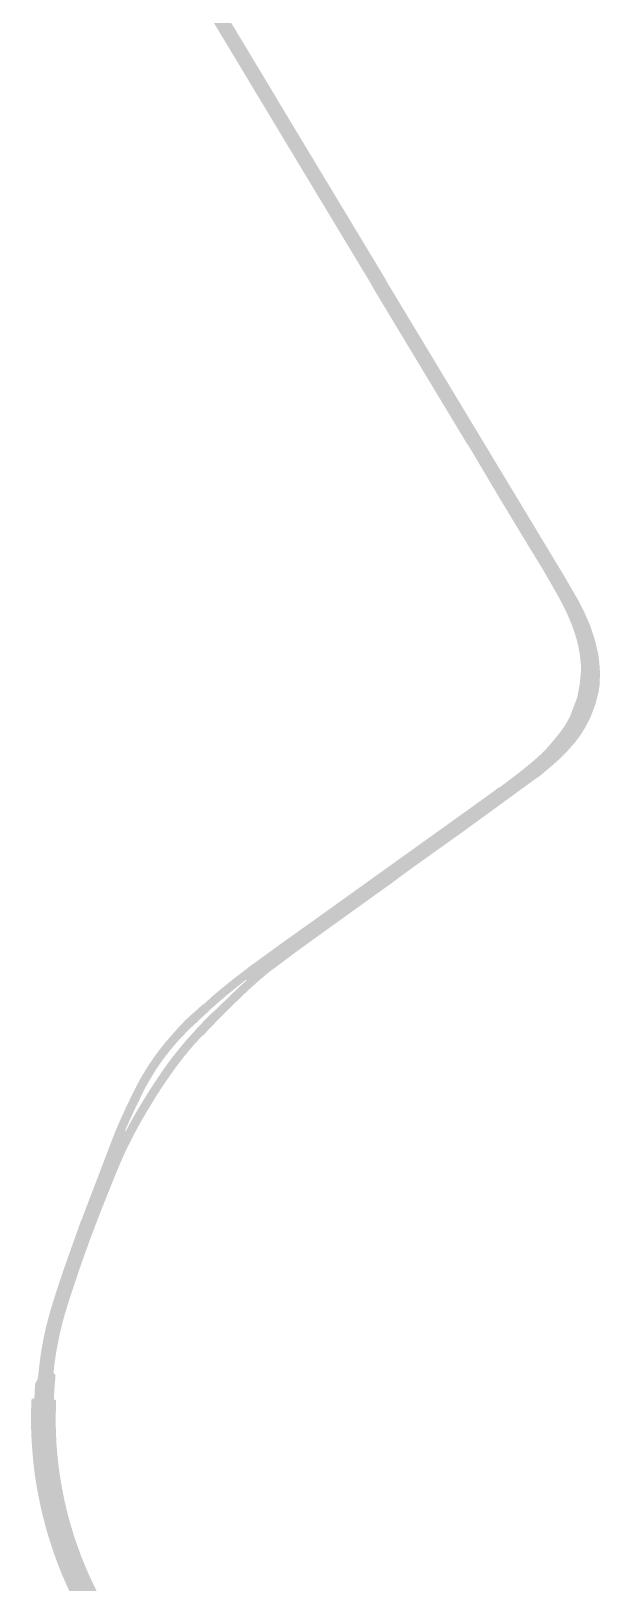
# Model space of a CAD drawing. Header units: inches. Extents: x 96822 to 101067, y 435686 to 441786.
# Drawn here: x 100599 to 100888, y 440099 to 440887 of the extents above; entities that cross this region are included whole.
import ezdxf

# ---------------------------------------------------------------- set-up
doc = ezdxf.new("R2010")
doc.units = ezdxf.units.IN
doc.header["$MEASUREMENT"] = 0

msp = doc.modelspace()

# ---------------------------------------------------------------- hatches: boundary and pattern name
for points in [[(100692, 440905.87), (100721.16, 440857.47), (100725.61, 440850), (100728.8, 440844.66), (100731.4, 440840.35), (100735.49, 440833.57), (100729.07, 440829.63), (100716.82, 440850), (100674.68, 440920.06), (100669.73, 440927.12), (100666.88, 440931.12), (100666.67, 440931.48), (100665.02, 440934.23), (100660.4, 440941.94), (100658.69, 440944.79), (100666.24, 440950.08), (100667.91, 440947.32), (100672.67, 440939.44), (100674.29, 440936.76), (100674.6, 440936.35), (100678.21, 440929.3), (100681.6, 440923.16), (100685.92, 440915.97), (100687.88, 440912.56), (100692, 440905.87)], [(100779.68, 440760.02), (100828.83, 440678.52), (100822.55, 440674.52), (100821.19, 440676.81), (100821.06, 440676.72), (100820.49, 440677.69), (100820.3, 440677.98), (100774.17, 440754.51), (100771.19, 440759.76), (100732.57, 440823.82), (100729.07, 440829.63), (100735.49, 440833.57), (100778.27, 440762.6), (100779.78, 440760.06), (100779.68, 440760.02)], [(100828.83, 440678.52), (100870.19, 440609.92), (100877.65, 440597.08), (100880.32, 440591.62), (100880.47, 440591.31), (100883.24, 440585.14), (100883.58, 440584.11), (100885.77, 440577.52), (100887.58, 440569.7), (100888.23, 440563.17), (100888.32, 440559.81), (100888.1, 440554.37), (100887.67, 440551.39), (100885.89, 440544.48), (100883.44, 440538.14), (100880.96, 440533.29), (100878.09, 440528.73), (100875.56, 440525.39), (100871.38, 440520.7), (100867.57, 440516.88), (100867.12, 440516.48), (100862.59, 440524.02), (100863.97, 440525.59), (100867.62, 440530.06), (100870.49, 440533.94), (100873.12, 440538.71), (100876.61, 440547.91), (100876.77, 440548.29), (100878.06, 440555.31), (100878.6, 440561.15), (100878.67, 440564.52), (100878.15, 440569.72), (100877.77, 440572.05), (100876.95, 440576.02), (100875.75, 440580.28), (100873.87, 440585.62), (100871.36, 440591.54), (100868.63, 440596.95), (100867.21, 440599.6), (100862.61, 440607.63), (100859.46, 440613.02), (100859.48, 440613.06), (100852.15, 440625.05), (100837.12, 440649.9), (100822.55, 440674.52), (100828.83, 440678.52)], [(100783.1, 440454.45), (100774.02, 440447.95), (100744.69, 440426.88), (100732.17, 440417.78), (100723.42, 440411.21), (100723.13, 440411), (100721.61, 440409.9), (100720.86, 440409.35), (100717.55, 440406.66), (100713.76, 440403.37), (100711.48, 440401.3), (100708.54, 440404.8), (100705.74, 440408.15), (100706.6, 440408.81), (100711.27, 440412.37), (100717.02, 440416.54), (100723, 440420.89), (100727.15, 440423.87), (100744.8, 440436.47), (100826.02, 440494.66), (100833.4, 440500), (100834.43, 440500.74), (100836.9, 440502.66), (100837.03, 440502.49), (100839.69, 440504.44), (100843.45, 440507.25), (100849.15, 440511.68), (100853.48, 440515.2), (100855.64, 440517.06), (100858.49, 440519.66), (100861.16, 440522.39), (100862.59, 440524.02), (100867.12, 440516.48), (100862.7, 440512.61), (100857.62, 440508.35), (100855.29, 440506.79), (100845.97, 440500), (100818.65, 440480.08), (100798.3, 440465.58), (100791.74, 440460.87), (100789.35, 440459.15), (100783.1, 440454.45)], [(100654.98, 440345.34), (100651.49, 440338.1), (100649.71, 440334.26), (100647.16, 440328.56), (100647.12, 440328.34), (100647.27, 440328.17), (100642.99, 440329.94), (100644.7, 440333.89), (100647.6, 440340.22), (100650.26, 440345.75), (100652.44, 440350.12), (100654.67, 440354.4), (100656.9, 440358.2), (100659.25, 440361.94), (100661.87, 440365.77), (100664.64, 440369.49), (100667.27, 440372.78), (100670, 440375.99), (100672.8, 440379.14), (100675.33, 440381.97), (100676.91, 440383.54), (100676.84, 440383.61), (100676.95, 440383.72), (100678.43, 440385.09), (100679.11, 440385.72), (100680.71, 440387.18), (100682.13, 440388.43), (100682.7, 440388.94), (100683.81, 440389.92), (100685.19, 440391.18), (100686.4, 440392.27), (100686.62, 440392.47), (100686.74, 440392.31), (100688.83, 440394.21), (100691.58, 440396.7), (100696.35, 440400.72), (100701.48, 440404.85), (100705.74, 440408.15), (100708.54, 440404.8), (100708.3, 440404.8), (100705.03, 440402.2), (100698.8, 440397.17), (100694.77, 440393.73), (100691.78, 440391.09), (100691.63, 440390.96), (100690.99, 440390.41), (100690.3, 440389.7), (100689.61, 440389.02), (100689.43, 440388.87), (100689.23, 440388.7), (100685.94, 440385.68), (100683.74, 440383.58), (100682.48, 440382.42), (100682.22, 440382.19), (100681.49, 440381.5), (100680.34, 440380.5), (100680.14, 440380.3), (100679.29, 440379.44), (100676.5, 440376.53), (100675.1, 440375.13), (100672.43, 440372.12), (100670.49, 440369.81), (100669.08, 440368.04), (100666.51, 440364.68), (100664.17, 440361.41), (100661.98, 440358.04), (100658.76, 440352.67), (100657.66, 440350.7), (100655.88, 440347.12), (100654.98, 440345.34)], [(100674, 440362.01), (100671.61, 440358.78), (100668.46, 440354.29), (100666.19, 440350.96), (100664.01, 440347.6), (100661.87, 440344.23), (100660.2, 440341.42), (100658, 440337.8), (100655.95, 440334.34), (100653.98, 440330.85), (100652.05, 440327.3), (100651.38, 440326), (100647.27, 440328.17), (100647.49, 440328.2), (100648.98, 440331.01), (100651.14, 440334.94), (100653.16, 440338.41), (100657.32, 440345.28), (100659.46, 440348.69), (100663.83, 440355.42), (100666.1, 440358.74), (100668.41, 440362), (100670.82, 440365.21), (100673.95, 440369.15), (100676.48, 440372.26), (100679.15, 440375.37), (100681.28, 440377.69), (100682.1, 440378.54), (100682.23, 440378.66), (100682.24, 440378.66), (100682.24, 440378.67), (100682.25, 440378.67), (100682.25, 440378.68), (100682.26, 440378.68), (100682.26, 440378.69), (100682.27, 440378.69), (100682.27, 440378.7), (100682.56, 440379.07), (100683.84, 440380.59), (100684.11, 440380.86), (100685, 440381.77), (100687.13, 440384.02), (100690.35, 440387.26), (100690.62, 440387.51), (100691.4, 440388.24), (100692.12, 440388.91), (100692.97, 440389.61), (100693.6, 440390.25), (100695.81, 440392.34), (100699.94, 440396.41), (100705.77, 440401.94), (100707.99, 440403.96), (100708.57, 440404.5), (100708.62, 440404.7), (100711.48, 440401.3), (100710.02, 440399.97), (100707.09, 440397.24), (100699.95, 440390.29), (100696.6, 440386.94), (100696.09, 440386.42), (100693.85, 440384.12), (100692.26, 440382.5), (100689.85, 440380.04), (100687.51, 440377.5), (100686.7, 440376.74), (100685.95, 440376.09), (100685.29, 440375.4), (100684.41, 440374.49), (100682.22, 440372.13), (100678.97, 440368.33), (100675.83, 440364.39), (100674, 440362.01)], [(100618.13, 440240.6), (100616.56, 440235.48), (100615.06, 440230.04), (100613.87, 440225.03), (100612.51, 440218.21), (100611.86, 440214.3), (100611.29, 440210.34), (100610.71, 440205.36), (100611.75, 440204.07), (100611.56, 440201.66), (100611.27, 440199.01), (100601.37, 440199.56), (100601.38, 440199.8), (100602.56, 440201.93), (100602.74, 440202.42), (100603.4, 440208.25), (100604.34, 440215.55), (100605.46, 440221.83), (100606.92, 440228.56), (100608.99, 440236.43), (100612.14, 440246.61), (100615.9, 440257.88), (100620.08, 440269.66), (100624.83, 440283.02), (100624.96, 440282.96), (100628.71, 440292.93), (100637.81, 440316.72), (100639.89, 440322.23), (100642.28, 440328.3), (100642.99, 440329.94), (100647.27, 440328.17), (100651.38, 440326), (100650.55, 440324.43), (100648.42, 440320.17), (100646.71, 440316.51), (100645.08, 440312.86), (100642.22, 440306.11), (100634.62, 440287.12), (100632.37, 440281.26), (100629.54, 440273.77), (100627.49, 440268.11), (100627.01, 440266.77), (100625.12, 440261.5), (100622.84, 440254.86), (100620.62, 440248.21), (100618.13, 440240.6)], [(100620.08, 440269.66), (100624.78, 440282.88), (100624.82, 440283.02), (100624.83, 440283.02), (100620.08, 440269.66)], [(100782.99, 439875.44), (100781.65, 439877.19), (100765.63, 439898.1), (100737.81, 439934.38), (100687.39, 440000.14), (100685.5, 440002.62), (100685.11, 440002.63), (100684, 440002.81), (100682.76, 440004.33), (100681.32, 440006.21), (100680.29, 440005.43), (100675.83, 440011.27), (100665.22, 440025.03), (100664, 440026.62), (100661.4, 440029.99), (100658.95, 440033.19), (100653.77, 440039.95), (100649.73, 440045.27), (100646.19, 440049.93), (100643.08, 440054.16), (100638.74, 440060.27), (100634.52, 440066.47), (100631.68, 440070.89), (100629.51, 440074.39), (100628.09, 440076.76), (100626.61, 440079.29), (100626.19, 440080.02), (100624.44, 440083.18), (100623.9, 440084.16), (100622.49, 440086.87), (100621.59, 440088.59), (100621.29, 440089.22), (100619.22, 440093.43), (100616.97, 440098.33), (100615, 440102.93), (100613.13, 440107.57), (100611.4, 440112.28), (100609.66, 440117.37), (100608.05, 440122.52), (100606.66, 440127.32), (100605.4, 440132.16), (100604.26, 440137.02), (100603.15, 440142.34), (100602.15, 440147.65), (100601.78, 440149.99), (100601.37, 440152.57), (100600.45, 440160.01), (100599.76, 440167.92), (100599.44, 440173.71), (100599.29, 440178.7), (100599.31, 440184.52), (100599.31, 440186.19), (100599.34, 440186.8), (100599.56, 440192.27), (100600.96, 440192.19), (100601.37, 440199.56), (100611.27, 440199.01), (100611.29, 440199.17), (100611.28, 440199.01), (100610.87, 440191.64), (100612.07, 440191.58), (100612.01, 440190.46), (100611.93, 440187.13), (100611.87, 440184.92), (100611.82, 440182.99), (100611.91, 440175.52), (100612.24, 440168.79), (100612.62, 440164.15), (100613.14, 440159.19), (100613.79, 440154.24), (100614.45, 440149.99), (100614.56, 440149.28), (100615.4, 440144.75), (100616.34, 440140.22), (100617.46, 440135.35), (100618.72, 440130.49), (100620.13, 440125.7), (100621.51, 440121.3), (100623.02, 440116.94), (100624.73, 440112.25), (100626.6, 440107.6), (100628.59, 440103), (100630.3, 440099.31), (100631.4, 440097.03), (100632.58, 440094.63), (100633.69, 440092.48), (100634.87, 440090.19), (100636.1, 440087.98), (100637.3, 440085.82), (100638.64, 440083.53), (100639.82, 440081.5), (100642.23, 440077.56), (100644.8, 440073.56), (100647.61, 440069.41), (100651.92, 440063.27), (100656.2, 440057.4), (100659.28, 440053.35), (100663.73, 440047.49), (100668.53, 440041.26), (100673.58, 440034.69), (100674.84, 440033.06), (100683.57, 440021.72), (100684.56, 440020.44), (100685.77, 440018.86), (100690.23, 440013.02), (100689.24, 440012.26), (100690.68, 440010.39), (100691.82, 440008.83), (100691.71, 440007.73), (100691.6, 440007.2), (100693.38, 440004.86), (100707.01, 439987.14), (100743.88, 439939.04), (100769.55, 439905.56), (100787.82, 439881.74), (100789.03, 439880.17), (100782.99, 439875.44)], [(100601.37, 440199.56), (100601.25, 440199.57), (100602.56, 440201.93), (100601.31, 440199.67), (100601.3, 440199.56), (100601.37, 440199.56)]]:
    msp.add_hatch(color=256).paths.add_polyline_path(points, flags=0)

doc.saveas('drawing.dxf')
